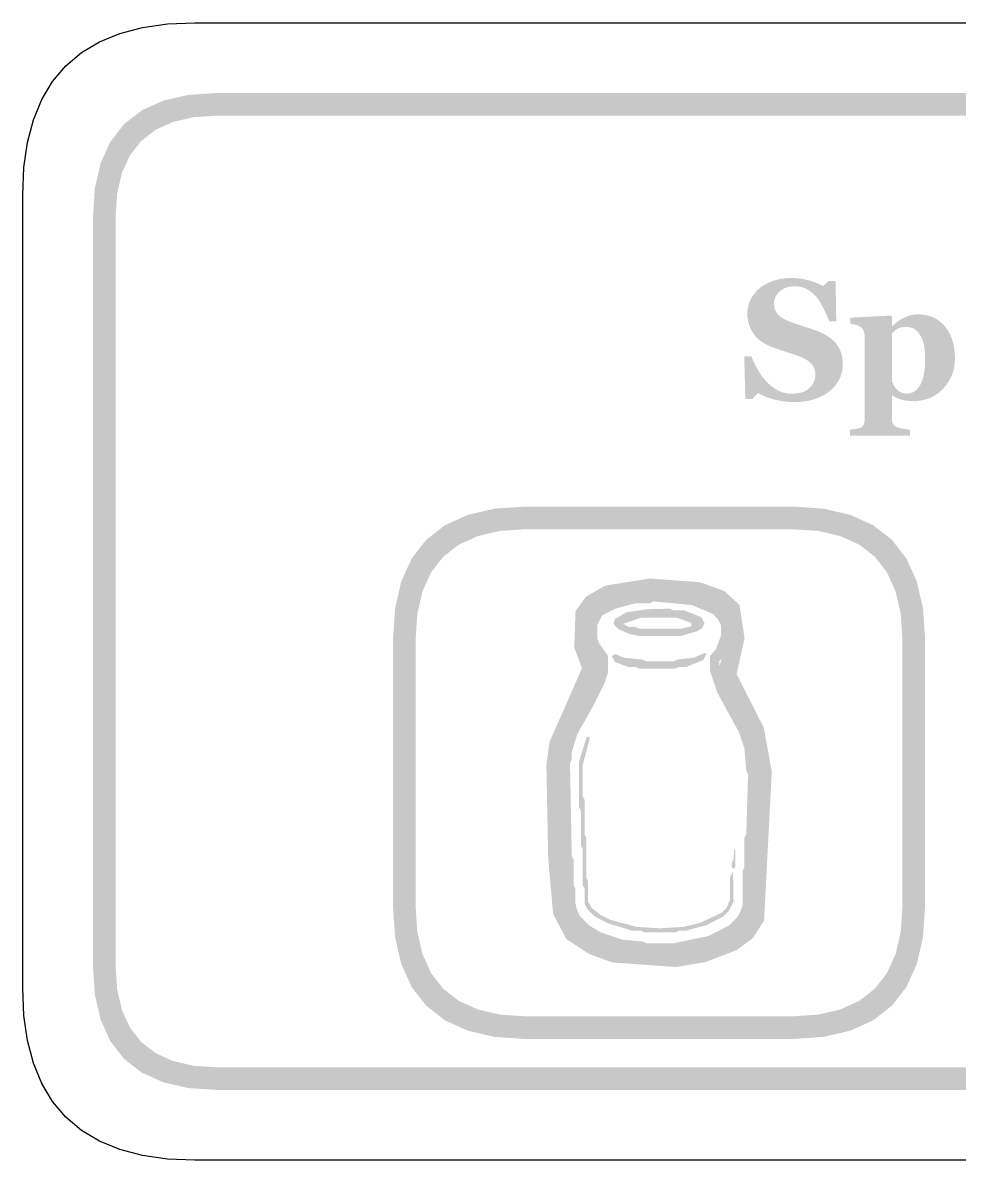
# Model space of a CAD drawing. Header units: millimetres. Extents: x 4 to 272, y 4 to 144.
# Drawn here: x 3.96 to 20.5, y 123.96 to 144.04 of the extents above; entities that cross this region are included whole.
import ezdxf

# ---------------------------------------------------------------- set-up
doc = ezdxf.new("R2010")
doc.units = ezdxf.units.MM
doc.layers.add('CUT', color=1, linetype='Continuous')
doc.layers.add('RASTER', color=7, linetype='Continuous')

msp = doc.modelspace()

# ---------------------------------------------------------------- hatches: boundary and pattern name
at = {"layer": 'RASTER'}
h = msp.add_hatch(color=7, dxfattribs=at)
h.paths.add_polyline_path([(5.2, 140.6), (5.234, 141.116), (5.337, 141.563), (5.509, 141.941), (5.75, 142.25), (6.059, 142.491), (6.438, 142.663), (6.884, 142.766), (7.4, 142.8), (64.6, 142.8), (65.116, 142.766), (65.563, 142.663), (65.941, 142.491), (66.25, 142.25), (66.491, 141.941), (66.663, 141.563), (66.766, 141.116), (66.8, 140.6), (66.8, 127.4), (66.766, 126.884), (66.663, 126.438), (66.491, 126.059), (66.25, 125.75), (65.941, 125.509), (65.563, 125.338), (65.116, 125.234), (64.6, 125.2), (7.4, 125.2), (6.884, 125.234), (6.438, 125.338), (6.059, 125.509), (5.75, 125.75), (5.509, 126.059), (5.337, 126.438), (5.234, 126.884), (5.2, 127.4)])
h.paths.add_polyline_path([(5.6, 140.6), (5.6, 127.4), (5.628, 126.978), (5.712, 126.613), (5.853, 126.303), (6.05, 126.05), (6.303, 125.853), (6.612, 125.713), (6.978, 125.628), (7.4, 125.6), (64.6, 125.6), (65.022, 125.628), (65.387, 125.713), (65.697, 125.853), (65.95, 126.05), (66.147, 126.303), (66.288, 126.613), (66.372, 126.978), (66.4, 127.4), (66.4, 140.6), (66.372, 141.022), (66.288, 141.388), (66.147, 141.697), (65.95, 141.95), (65.697, 142.147), (65.387, 142.288), (65.022, 142.372), (64.6, 142.4), (7.4, 142.4), (6.978, 142.372), (6.612, 142.288), (6.303, 142.147), (6.05, 141.95), (5.853, 141.697), (5.712, 141.388), (5.628, 141.022), (5.6, 140.6)])
msp.add_hatch(color=7, dxfattribs=at).paths.add_polyline_path([(17.584, 137.344), (17.537, 137.345), (17.49, 137.347), (17.445, 137.351), (17.4, 137.356), (17.356, 137.363), (17.313, 137.371), (17.27, 137.38), (17.229, 137.391), (17.188, 137.403), (17.15, 137.416), (17.112, 137.429), (17.077, 137.442), (17.043, 137.457), (17.01, 137.471), (16.979, 137.487), (16.95, 137.503), (16.849, 137.4), (16.724, 137.4), (16.705, 138.151), (16.831, 138.151), (16.842, 138.125), (16.854, 138.097), (16.866, 138.07), (16.879, 138.042), (16.893, 138.013), (16.908, 137.984), (16.923, 137.955), (16.939, 137.926), (16.956, 137.897), (16.974, 137.868), (16.992, 137.84), (17.01, 137.813), (17.03, 137.787), (17.05, 137.762), (17.071, 137.737), (17.092, 137.713), (17.114, 137.69), (17.138, 137.667), (17.162, 137.645), (17.186, 137.624), (17.212, 137.605), (17.238, 137.587), (17.264, 137.57), (17.292, 137.554), (17.32, 137.539), (17.349, 137.527), (17.38, 137.516), (17.412, 137.508), (17.445, 137.501), (17.479, 137.496), (17.514, 137.493), (17.55, 137.492), (17.599, 137.494), (17.644, 137.498), (17.687, 137.506), (17.726, 137.517), (17.763, 137.53), (17.797, 137.547), (17.828, 137.567), (17.856, 137.59), (17.881, 137.615), (17.902, 137.642), (17.92, 137.67), (17.935, 137.7), (17.947, 137.731), (17.955, 137.764), (17.96, 137.799), (17.962, 137.835), (17.961, 137.865), (17.956, 137.893), (17.949, 137.921), (17.939, 137.947), (17.927, 137.972), (17.911, 137.996), (17.893, 138.018), (17.872, 138.039), (17.848, 138.06), (17.821, 138.079), (17.79, 138.098), (17.757, 138.116), (17.721, 138.134), (17.681, 138.151), (17.638, 138.167), (17.593, 138.182), (17.562, 138.192), (17.532, 138.202), (17.503, 138.211), (17.475, 138.22), (17.447, 138.229), (17.419, 138.238), (17.393, 138.247), (17.366, 138.255), (17.341, 138.264), (17.316, 138.272), (17.291, 138.281), (17.266, 138.29), (17.242, 138.298), (17.219, 138.307), (17.195, 138.316), (17.172, 138.324), (17.122, 138.346), (17.074, 138.371), (17.03, 138.397), (16.99, 138.426), (16.953, 138.457), (16.919, 138.49), (16.888, 138.525), (16.861, 138.563), (16.837, 138.602), (16.817, 138.643), (16.799, 138.685), (16.785, 138.728), (16.774, 138.771), (16.766, 138.817), (16.761, 138.863), (16.759, 138.91), (16.76, 138.941), (16.763, 138.97), (16.767, 139), (16.772, 139.029), (16.78, 139.059), (16.789, 139.087), (16.8, 139.116), (16.812, 139.144), (16.826, 139.172), (16.841, 139.199), (16.858, 139.225), (16.877, 139.25), (16.897, 139.275), (16.918, 139.299), (16.941, 139.323), (16.966, 139.345), (16.991, 139.366), (17.018, 139.385), (17.046, 139.404), (17.076, 139.421), (17.108, 139.438), (17.141, 139.453), (17.177, 139.468), (17.213, 139.482), (17.252, 139.494), (17.29, 139.505), (17.33, 139.514), (17.371, 139.521), (17.412, 139.527), (17.455, 139.531), (17.498, 139.533), (17.542, 139.534), (17.584, 139.534), (17.627, 139.531), (17.668, 139.528), (17.709, 139.522), (17.749, 139.516), (17.788, 139.507), (17.827, 139.498), (17.865, 139.487), (17.902, 139.475), (17.937, 139.463), (17.969, 139.451), (18, 139.439), (18.029, 139.427), (18.055, 139.415), (18.08, 139.403), (18.103, 139.391), (18.192, 139.479), (18.319, 139.479), (18.331, 138.77), (18.205, 138.77), (18.194, 138.798), (18.182, 138.827), (18.17, 138.856), (18.157, 138.885), (18.144, 138.914), (18.131, 138.944), (18.116, 138.974), (18.102, 139.003), (18.087, 139.032), (18.072, 139.06), (18.056, 139.087), (18.041, 139.113), (18.025, 139.137), (18.009, 139.16), (17.993, 139.181), (17.977, 139.202), (17.958, 139.222), (17.939, 139.242), (17.92, 139.261), (17.899, 139.278), (17.878, 139.295), (17.857, 139.31), (17.834, 139.324), (17.811, 139.337), (17.787, 139.349), (17.762, 139.359), (17.736, 139.368), (17.709, 139.375), (17.681, 139.381), (17.652, 139.385), (17.622, 139.387), (17.591, 139.388), (17.553, 139.386), (17.516, 139.382), (17.481, 139.375), (17.448, 139.365), (17.416, 139.353), (17.387, 139.338), (17.359, 139.319), (17.333, 139.298), (17.309, 139.275), (17.289, 139.251), (17.272, 139.225), (17.258, 139.198), (17.247, 139.17), (17.239, 139.141), (17.234, 139.11), (17.232, 139.077), (17.234, 139.047), (17.238, 139.018), (17.245, 138.99), (17.254, 138.964), (17.266, 138.939), (17.281, 138.916), (17.299, 138.894), (17.32, 138.874), (17.343, 138.854), (17.369, 138.835), (17.399, 138.817), (17.431, 138.799), (17.467, 138.782), (17.505, 138.766), (17.547, 138.75), (17.591, 138.734), (17.618, 138.725), (17.646, 138.716), (17.673, 138.707), (17.701, 138.698), (17.729, 138.689), (17.756, 138.68), (17.784, 138.67), (17.813, 138.661), (17.84, 138.652), (17.867, 138.643), (17.894, 138.634), (17.919, 138.625), (17.944, 138.617), (17.968, 138.608), (17.991, 138.599), (18.013, 138.591), (18.065, 138.569), (18.113, 138.546), (18.158, 138.521), (18.2, 138.493), (18.239, 138.464), (18.275, 138.433), (18.307, 138.4), (18.336, 138.365), (18.362, 138.327), (18.385, 138.288), (18.404, 138.247), (18.419, 138.203), (18.431, 138.157), (18.44, 138.109), (18.445, 138.059), (18.447, 138.006), (18.446, 137.973), (18.443, 137.94), (18.438, 137.907), (18.431, 137.874), (18.422, 137.841), (18.411, 137.809), (18.399, 137.777), (18.384, 137.746), (18.367, 137.715), (18.35, 137.685), (18.33, 137.657), (18.31, 137.63), (18.288, 137.605), (18.265, 137.581), (18.24, 137.558), (18.214, 137.536), (18.184, 137.514), (18.153, 137.493), (18.121, 137.473), (18.088, 137.455), (18.053, 137.437), (18.017, 137.422), (17.981, 137.407), (17.943, 137.394), (17.904, 137.382), (17.863, 137.372), (17.82, 137.364), (17.776, 137.357), (17.731, 137.351), (17.683, 137.347), (17.634, 137.345), (17.584, 137.344)])
h = msp.add_hatch(color=7, dxfattribs=at)
h.paths.add_polyline_path([(20.427, 138.113), (20.424, 138.037), (20.414, 137.964), (20.398, 137.894), (20.376, 137.826), (20.347, 137.761), (20.311, 137.699), (20.269, 137.64), (20.221, 137.583), (20.167, 137.531), (20.111, 137.486), (20.05, 137.448), (19.987, 137.417), (19.92, 137.393), (19.849, 137.376), (19.775, 137.365), (19.698, 137.362), (19.663, 137.362), (19.631, 137.364), (19.6, 137.366), (19.57, 137.369), (19.543, 137.373), (19.516, 137.378), (19.492, 137.384), (19.469, 137.39), (19.448, 137.398), (19.427, 137.406), (19.408, 137.414), (19.389, 137.422), (19.371, 137.431), (19.355, 137.44), (19.339, 137.45), (19.324, 137.46), (19.313, 137.46), (19.313, 137.048), (19.313, 137.036), (19.314, 137.024), (19.316, 137.012), (19.318, 137), (19.321, 136.99), (19.325, 136.979), (19.33, 136.969), (19.335, 136.959), (19.341, 136.95), (19.348, 136.941), (19.355, 136.933), (19.362, 136.926), (19.371, 136.919), (19.38, 136.913), (19.389, 136.908), (19.399, 136.903), (19.409, 136.899), (19.421, 136.896), (19.433, 136.892), (19.447, 136.888), (19.461, 136.884), (19.477, 136.881), (19.493, 136.877), (19.511, 136.874), (19.529, 136.871), (19.546, 136.868), (19.562, 136.866), (19.577, 136.864), (19.592, 136.862), (19.606, 136.86), (19.619, 136.859), (19.632, 136.858), (19.632, 136.75), (18.574, 136.75), (18.574, 136.858), (18.584, 136.859), (18.594, 136.86), (18.604, 136.861), (18.616, 136.862), (18.627, 136.864), (18.64, 136.865), (18.653, 136.867), (18.667, 136.869), (18.68, 136.871), (18.693, 136.873), (18.704, 136.875), (18.715, 136.877), (18.725, 136.879), (18.734, 136.881), (18.743, 136.884), (18.75, 136.886), (18.761, 136.89), (18.772, 136.895), (18.781, 136.901), (18.789, 136.908), (18.797, 136.915), (18.803, 136.923), (18.809, 136.931), (18.814, 136.941), (18.818, 136.951), (18.821, 136.961), (18.824, 136.971), (18.826, 136.982), (18.828, 136.994), (18.83, 137.005), (18.83, 137.017), (18.831, 137.029), (18.831, 138.528), (18.829, 138.54), (18.827, 138.551), (18.825, 138.563), (18.823, 138.573), (18.82, 138.584), (18.816, 138.594), (18.812, 138.604), (18.808, 138.613), (18.803, 138.622), (18.797, 138.631), (18.791, 138.639), (18.784, 138.647), (18.777, 138.655), (18.768, 138.663), (18.76, 138.67), (18.75, 138.677), (18.742, 138.682), (18.734, 138.686), (18.725, 138.691), (18.716, 138.695), (18.706, 138.699), (18.695, 138.702), (18.684, 138.706), (18.672, 138.709), (18.66, 138.712), (18.648, 138.715), (18.636, 138.717), (18.624, 138.719), (18.613, 138.721), (18.601, 138.723), (18.589, 138.724), (18.577, 138.726), (18.577, 138.833), (19.291, 138.871), (19.313, 138.852), (19.313, 138.689), (19.324, 138.686), (19.349, 138.71), (19.374, 138.732), (19.4, 138.754), (19.426, 138.773), (19.453, 138.792), (19.481, 138.809), (19.51, 138.824), (19.539, 138.838), (19.568, 138.851), (19.598, 138.862), (19.627, 138.872), (19.656, 138.879), (19.685, 138.885), (19.714, 138.889), (19.743, 138.892), (19.772, 138.893), (19.846, 138.889), (19.916, 138.879), (19.982, 138.862), (20.044, 138.839), (20.102, 138.809), (20.156, 138.772), (20.206, 138.728), (20.251, 138.678), (20.293, 138.622), (20.328, 138.562), (20.359, 138.498), (20.383, 138.43), (20.403, 138.357), (20.416, 138.28), (20.424, 138.199), (20.427, 138.113)])
h.paths.add_polyline_path([(19.901, 138.108), (19.901, 138.135), (19.9, 138.162), (19.899, 138.189), (19.897, 138.215), (19.895, 138.241), (19.892, 138.267), (19.889, 138.292), (19.885, 138.318), (19.881, 138.342), (19.876, 138.367), (19.87, 138.39), (19.863, 138.413), (19.855, 138.435), (19.847, 138.456), (19.838, 138.477), (19.828, 138.497), (19.818, 138.516), (19.807, 138.535), (19.795, 138.552), (19.782, 138.568), (19.769, 138.583), (19.754, 138.598), (19.739, 138.611), (19.723, 138.623), (19.707, 138.634), (19.689, 138.644), (19.67, 138.652), (19.651, 138.658), (19.631, 138.663), (19.61, 138.667), (19.587, 138.669), (19.564, 138.67), (19.541, 138.67), (19.519, 138.668), (19.498, 138.665), (19.479, 138.662), (19.46, 138.657), (19.443, 138.651), (19.427, 138.645), (19.412, 138.637), (19.398, 138.629), (19.384, 138.619), (19.371, 138.61), (19.359, 138.599), (19.346, 138.588), (19.335, 138.576), (19.323, 138.564), (19.313, 138.551), (19.313, 137.721), (19.315, 137.713), (19.318, 137.705), (19.321, 137.696), (19.325, 137.687), (19.33, 137.678), (19.335, 137.667), (19.34, 137.657), (19.346, 137.645), (19.352, 137.634), (19.359, 137.623), (19.365, 137.613), (19.371, 137.604), (19.377, 137.595), (19.384, 137.586), (19.39, 137.579), (19.396, 137.571), (19.405, 137.562), (19.415, 137.553), (19.425, 137.545), (19.435, 137.537), (19.446, 137.53), (19.457, 137.524), (19.468, 137.518), (19.479, 137.513), (19.491, 137.508), (19.503, 137.504), (19.516, 137.501), (19.529, 137.499), (19.542, 137.496), (19.555, 137.495), (19.568, 137.494), (19.582, 137.494), (19.617, 137.496), (19.651, 137.504), (19.683, 137.516), (19.713, 137.533), (19.741, 137.555), (19.767, 137.582), (19.792, 137.613), (19.814, 137.65), (19.835, 137.691), (19.852, 137.737), (19.867, 137.787), (19.88, 137.842), (19.889, 137.902), (19.896, 137.966), (19.9, 138.034), (19.901, 138.108)])
h = msp.add_hatch(color=7, dxfattribs=at)
h.paths.add_polyline_path([(10.5, 133.15), (10.537, 133.701), (10.647, 134.178), (10.83, 134.582), (11.087, 134.913), (11.418, 135.17), (11.822, 135.353), (12.299, 135.463), (12.85, 135.5), (17.55, 135.5), (18.101, 135.463), (18.578, 135.353), (18.982, 135.17), (19.313, 134.913), (19.57, 134.582), (19.753, 134.178), (19.863, 133.701), (19.9, 133.15), (19.9, 128.45), (19.863, 127.899), (19.753, 127.422), (19.57, 127.018), (19.313, 126.688), (18.982, 126.43), (18.578, 126.247), (18.101, 126.137), (17.55, 126.1), (12.85, 126.1), (12.299, 126.137), (11.822, 126.247), (11.418, 126.43), (11.087, 126.688), (10.83, 127.018), (10.647, 127.422), (10.537, 127.899), (10.5, 128.45)])
h.paths.add_polyline_path([(10.9, 133.15), (10.9, 128.45), (10.93, 127.993), (11.022, 127.597), (11.174, 127.262), (11.388, 126.988), (11.662, 126.774), (11.997, 126.622), (12.393, 126.53), (12.85, 126.5), (17.55, 126.5), (18.007, 126.53), (18.403, 126.622), (18.738, 126.774), (19.013, 126.988), (19.226, 127.262), (19.378, 127.597), (19.47, 127.993), (19.5, 128.45), (19.5, 133.15), (19.47, 133.607), (19.378, 134.003), (19.226, 134.338), (19.013, 134.613), (18.738, 134.826), (18.403, 134.978), (18.007, 135.07), (17.55, 135.1), (12.85, 135.1), (12.393, 135.07), (11.997, 134.978), (11.662, 134.826), (11.388, 134.613), (11.174, 134.338), (11.022, 134.003), (10.93, 133.607), (10.9, 133.15)])
h = msp.add_hatch(color=7, dxfattribs=at)
h.paths.add_polyline_path([(15.046, 134.23), (15.928, 134.163), (16.354, 134.007), (16.621, 133.765), (16.711, 133.178), (16.57, 132.543), (17.052, 131.594), (17.191, 130.817), (17.056, 128.191), (16.853, 127.876), (16.571, 127.67), (16.026, 127.46), (15.497, 127.371), (14.376, 127.451), (13.962, 127.603), (13.562, 127.864), (13.329, 128.308), (13.242, 129.289), (13.21, 130.945), (13.266, 131.346), (13.839, 132.643), (13.703, 133.009), (13.725, 133.655), (13.909, 133.909), (14.25, 134.104)])
h.paths.add_polyline_path([(15.059, 133.908), (14.358, 133.797), (14.128, 133.665), (14.042, 133.546), (14.025, 133.062), (14.185, 132.632), (13.576, 131.257), (13.53, 130.926), (13.562, 129.307), (13.642, 128.4), (13.807, 128.086), (14.107, 127.891), (14.444, 127.767), (15.481, 127.693), (15.941, 127.771), (16.417, 127.953), (16.616, 128.1), (16.741, 128.292), (16.869, 130.797), (16.745, 131.491), (16.232, 132.501), (16.386, 133.189), (16.322, 133.604), (16.185, 133.728), (15.859, 133.847), (15.059, 133.908)])
h = msp.add_hatch(color=7, dxfattribs=at)
h.paths.add_polyline_path([(14.856, 133.976), (15.521, 133.986), (15.585, 133.954), (15.714, 133.954), (16.067, 133.858), (16.301, 133.739), (16.366, 133.674), (16.452, 133.504), (16.484, 133.28), (16.452, 133.215), (16.452, 133.055), (16.366, 132.885), (16.26, 132.766), (16.292, 132.509), (16.475, 132.114), (16.838, 131.449), (16.934, 131), (16.934, 129.972), (16.902, 129.908), (16.902, 129.234), (16.87, 129.17), (16.87, 128.495), (16.838, 128.335), (16.751, 128.165), (16.526, 127.94), (16.067, 127.725), (15.65, 127.628), (15.425, 127.628), (15.361, 127.596), (15.039, 127.596), (14.975, 127.628), (14.558, 127.66), (14.237, 127.757), (13.874, 127.94), (13.681, 128.132), (13.595, 128.303), (13.53, 128.559), (13.498, 129.523), (13.466, 129.587), (13.466, 131.096), (13.595, 131.546), (14.076, 132.445), (14.14, 132.669), (14.131, 132.788), (14.034, 132.885), (13.948, 133.055), (13.916, 133.408), (14.034, 133.674), (14.163, 133.771), (14.526, 133.922)])
h.paths.add_polyline_path([(15.104, 133.825), (15.039, 133.793), (14.783, 133.793), (14.429, 133.697), (14.195, 133.578), (14.108, 133.408), (14.108, 133.183), (14.14, 133.087), (14.301, 132.862), (14.301, 132.573), (14.237, 132.38), (14.034, 131.973), (13.755, 131.481), (13.659, 131.16), (13.659, 131.032), (13.627, 130.968), (13.659, 129.33), (13.691, 129.266), (13.691, 128.816), (13.723, 128.752), (13.723, 128.495), (13.755, 128.367), (13.81, 128.261), (13.97, 128.1), (14.173, 127.982), (14.558, 127.853), (14.911, 127.821), (14.975, 127.789), (15.457, 127.789), (16.067, 127.917), (16.43, 128.1), (16.59, 128.261), (16.645, 128.367), (16.677, 128.463), (16.677, 129.073), (16.709, 129.137), (16.709, 129.651), (16.741, 129.715), (16.773, 130.775), (16.741, 130.839), (16.709, 131.225), (16.613, 131.514), (16.227, 132.22), (16.099, 132.605), (16.099, 132.862), (16.205, 132.981), (16.292, 133.215), (16.292, 133.408), (16.237, 133.514), (16.141, 133.61), (15.778, 133.761)])
h.paths.add_polyline_path([(14.985, 133.687), (15.393, 133.697), (15.457, 133.665), (15.65, 133.665), (15.948, 133.546), (16.003, 133.44), (15.961, 133.353), (15.884, 133.302), (15.585, 133.215), (14.847, 133.215), (14.686, 133.247), (14.484, 133.334), (14.42, 133.398), (14.397, 133.44), (14.42, 133.514), (14.622, 133.633)])
h.paths.add_polyline_path([(14.879, 133.536), (14.567, 133.43), (14.654, 133.376), (14.783, 133.376), (14.847, 133.344), (15.585, 133.344), (15.746, 133.376), (15.778, 133.408), (15.755, 133.45), (15.521, 133.536)])
h.paths.add_polyline_path([(16.012, 132.917), (16.035, 132.894), (15.98, 132.788), (15.682, 132.669), (15.553, 132.669), (15.489, 132.637), (14.847, 132.637), (14.783, 132.669), (14.654, 132.669), (14.42, 132.756), (14.365, 132.862), (14.429, 132.894), (14.59, 132.83), (14.911, 132.798), (14.975, 132.766), (15.457, 132.766), (15.521, 132.798), (15.81, 132.83)])
h.paths.add_polyline_path([(13.925, 131.44), (13.98, 131.417), (13.851, 130.936), (13.851, 130.39), (13.884, 130.325), (13.884, 129.715), (13.916, 129.651), (13.916, 128.945), (13.948, 128.881), (13.948, 128.527), (14.002, 128.421), (14.163, 128.293), (14.333, 128.206), (14.815, 128.078), (15.21, 128.055), (15.617, 128.078), (15.906, 128.142), (16.301, 128.325), (16.398, 128.421), (16.452, 128.559), (16.452, 128.945), (16.507, 129.064), (16.516, 128.527), (16.43, 128.357), (16.333, 128.261), (16.035, 128.11), (15.682, 128.014), (15.553, 128.014), (15.489, 127.982), (14.943, 127.982), (14.879, 128.014), (14.718, 128.014), (14.301, 128.142), (14.067, 128.261), (13.938, 128.389), (13.884, 128.495), (13.884, 128.752), (13.851, 128.816), (13.851, 129.459), (13.819, 129.523), (13.819, 130.133), (13.787, 130.197), (13.787, 131)])
h.paths.add_polyline_path([(16.526, 129.449), (16.549, 129.426), (16.549, 129.137), (16.516, 129.105), (16.484, 129.137), (16.484, 129.202), (16.516, 129.266)])

# ---------------------------------------------------------------- linework, layer by layer
at = {"layer": 'CUT'}
msp.add_lwpolyline([(65.001, 123.96), (6.999, 123.96), (6.517, 123.981), (6.075, 124.044), (5.675, 124.149), (5.315, 124.297), (4.997, 124.488), (4.722, 124.722), (4.488, 124.997), (4.297, 125.315), (4.149, 125.675), (4.044, 126.075), (3.981, 126.517), (3.96, 126.999), (3.96, 141.001), (3.981, 141.483), (4.044, 141.925), (4.149, 142.325), (4.297, 142.685), (4.488, 143.003), (4.722, 143.278), (4.997, 143.512), (5.315, 143.703), (5.675, 143.851), (6.075, 143.956), (6.517, 144.019), (6.999, 144.04), (65.001, 144.04)], dxfattribs=at)

doc.saveas('drawing.dxf')
